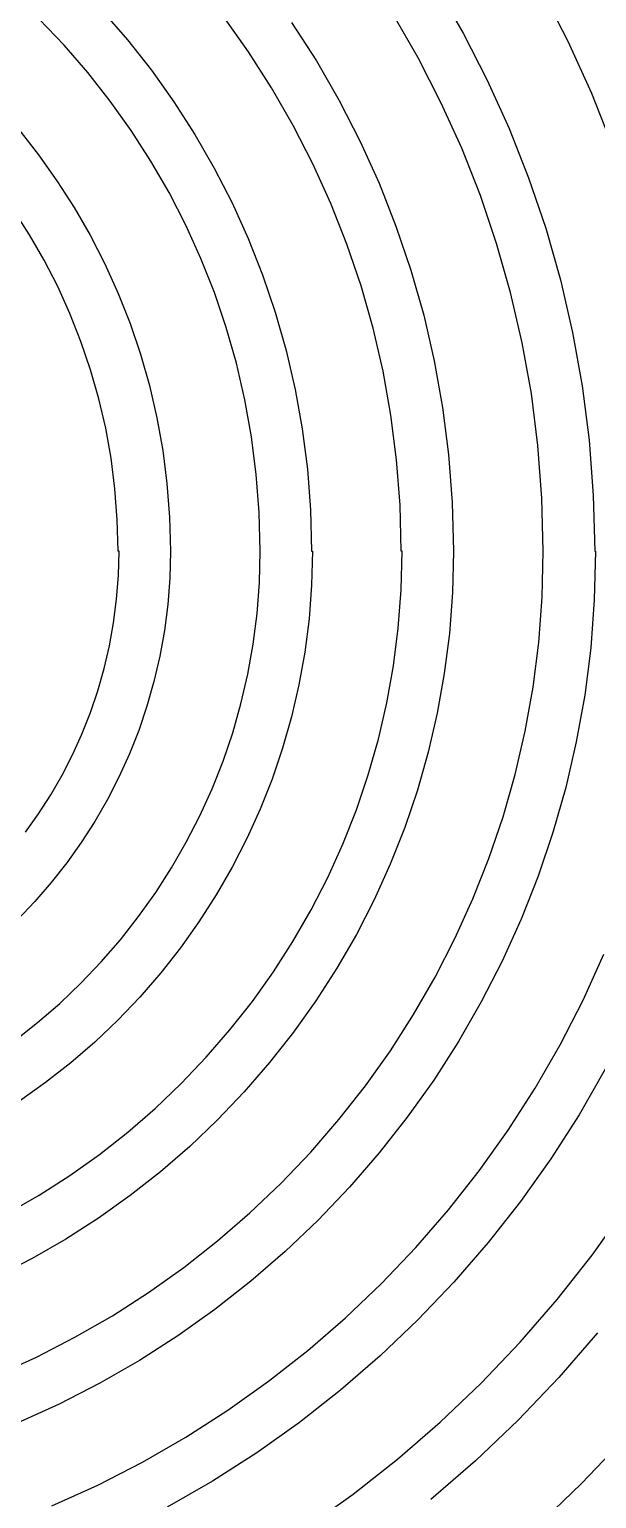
# Model space of a CAD drawing. Extents: x 0 to 85, y 0 to 82.
# Drawn here: x 52.33 to 64.65, y 20.39 to 52.32 of the extents above; entities that cross this region are included whole.
import ezdxf

# ---------------------------------------------------------------- set-up
doc = ezdxf.new("R2010")
doc.units = 0
doc.layers.get('0').update_dxf_attribs({"linetype": 'CONTINUOUS'})

msp = doc.modelspace()

# ---------------------------------------------------------------- linework, layer by layer
at = {"color": 0}
for p, q in [((61.1837, 53.2211), (61.7527, 52.2319)), ((64.0334, 52.0566), (63.4668, 53.1604)), ((53.9101, 52.7237), (54.4601, 52.0883)), ((53.0849, 51.9726), (52.542, 52.542)), ((57.0837, 51.8322), (56.5408, 52.5942)), ((58.0249, 52.4676), (58.5611, 51.6322)), ((60.7716, 51.6999), (60.2287, 52.6426)), ((54.4601, 52.0883), (54.9797, 51.4283)), ((61.7527, 52.2319), (62.2748, 51.212)), ((64.546, 50.9242), (64.0334, 52.0566)), ((53.5989, 51.3789), (53.0849, 51.9726)), ((57.5896, 51.0438), (57.0837, 51.8322)), ((54.9797, 51.4283), (55.4672, 50.7421)), ((58.5611, 51.6322), (59.0571, 50.7711)), ((61.269, 50.7284), (60.7716, 51.6999)), ((54.0851, 50.7601), (53.5989, 51.3789)), ((62.2748, 51.212), (62.7489, 50.1661)), ((58.0581, 50.2296), (57.5896, 51.0438)), ((65.005, 49.7625), (64.546, 50.9242)), ((54.5412, 50.1191), (54.0851, 50.7601)), ((55.4672, 50.7421), (55.9223, 50.0338)), ((59.0571, 50.7711), (59.5119, 49.8835)), ((61.7195, 49.7321), (61.269, 50.7284)), ((52.0954, 50.14), (52.5226, 49.5942)), ((58.4881, 49.3917), (58.0581, 50.2296)), ((62.7489, 50.1661), (63.1719, 49.0926)), ((54.967, 49.4552), (54.5412, 50.1191)), ((55.9223, 50.0338), (56.3439, 49.3007)), ((59.5119, 49.8835), (59.9239, 48.9726)), ((52.5226, 49.5942), (52.9248, 49.0291)), ((62.1249, 48.7094), (61.7195, 49.7321)), ((55.3628, 48.7687), (54.967, 49.4552)), ((56.3439, 49.3007), (56.7309, 48.5468)), ((58.8768, 48.5316), (58.4881, 49.3917)), ((52.9248, 49.0291), (53.3012, 48.4449)), ((59.9239, 48.9726), (60.2918, 48.0399)), ((63.1719, 49.0926), (63.5455, 47.9958)), ((55.7237, 48.0632), (55.3628, 48.7687)), ((56.7309, 48.5468), (57.0812, 47.7739)), ((62.4787, 47.6635), (62.1249, 48.7094)), ((52.3296, 47.855), (51.9836, 48.3941)), ((53.3012, 48.4449), (53.6483, 47.8413)), ((59.2254, 47.6497), (58.8768, 48.5316)), ((56.0532, 47.3396), (55.7237, 48.0632)), ((60.2918, 48.0399), (60.6157, 47.0849)), ((63.5455, 47.9958), (63.8637, 46.8753)), ((52.6493, 47.2997), (52.3296, 47.855)), ((53.6483, 47.8413), (53.9669, 47.22)), ((57.0812, 47.7739), (57.3938, 46.9801)), ((59.5327, 46.7473), (59.2254, 47.6497)), ((62.7821, 46.5956), (62.4787, 47.6635)), ((52.9428, 46.7265), (52.6493, 47.2997)), ((56.3467, 46.5956), (56.0532, 47.3396)), ((53.9669, 47.22), (54.2562, 46.5804)), ((57.3938, 46.9801), (57.6696, 46.1684)), ((60.6157, 47.0849), (60.894, 46.1091)), ((53.2088, 46.1395), (52.9428, 46.7265)), ((59.7944, 45.8251), (59.5327, 46.7473)), ((63.8637, 46.8753), (64.1283, 45.7316)), ((54.2562, 46.5804), (54.5137, 45.926)), ((56.6028, 45.8364), (56.3467, 46.5956)), ((63.0343, 45.5069), (62.7821, 46.5956)), ((53.4472, 45.5359), (53.2088, 46.1395)), ((57.6696, 46.1684), (57.9067, 45.339)), ((60.894, 46.1091), (61.1244, 45.1157)), ((54.5137, 45.926), (54.7412, 45.2575)), ((56.8247, 45.0603), (56.6028, 45.8364)), ((60.0107, 44.8867), (59.7944, 45.8251)), ((64.1283, 45.7316), (64.3364, 44.5699)), ((53.6568, 44.9199), (53.4472, 45.5359)), ((63.2326, 44.4003), (63.0343, 45.5069)), ((54.7412, 45.2575), (54.9356, 44.5742)), ((57.0082, 44.2694), (56.8247, 45.0603)), ((57.9067, 45.339), (58.1007, 44.4941)), ((61.1244, 45.1157), (61.3047, 44.1029)), ((53.8357, 44.2902), (53.6568, 44.9199)), ((60.1832, 43.9304), (60.0107, 44.8867)), ((54.9356, 44.5742), (55.0968, 43.8767)), ((58.1007, 44.4941), (58.2553, 43.6344)), ((63.3758, 43.2745), (63.2326, 44.4003)), ((64.3364, 44.5699), (64.4867, 43.3874)), ((53.9845, 43.6481), (53.8357, 44.2902)), ((57.1514, 43.4633), (57.0082, 44.2694)), ((61.3047, 44.1029), (61.4355, 43.0749)), ((55.0968, 43.8767), (55.2235, 43.1669)), ((60.3056, 42.9588), (60.1832, 43.9304)), ((54.1016, 42.9948), (53.9845, 43.6481)), ((57.2562, 42.6462), (57.1514, 43.4633)), ((58.2553, 43.6344), (58.3667, 42.7591)), ((55.2235, 43.1669), (55.3159, 42.4462)), ((63.463, 42.1323), (63.3758, 43.2745)), ((64.4867, 43.3874), (64.5791, 42.1901)), ((54.186, 42.3305), (54.1016, 42.9948)), ((60.3814, 41.9735), (60.3056, 42.9588)), ((61.4355, 43.0749), (61.5156, 42.0317)), ((57.3193, 41.8151), (57.2562, 42.6462)), ((58.3667, 42.7591), (58.4345, 41.873)), ((54.2368, 41.6567), (54.186, 42.3305)), ((55.3159, 42.4462), (55.3724, 41.716)), ((64.5791, 42.1901), (64.6095, 40.9744)), ((58.4345, 41.873), (58.4563, 40.9744)), ((60.4061, 40.9744), (60.3814, 41.9735)), ((61.5156, 42.0317), (61.5431, 40.9744)), ((63.4929, 40.9744), (63.463, 42.1323)), ((54.2548, 40.9744), (54.2368, 41.6567)), ((55.3724, 41.716), (55.3903, 40.9744)), ((57.3401, 40.9744), (57.3193, 41.8151)), ((54.2562, 40.9744), (54.2548, 40.9744)), ((54.2576, 40.9744), (54.2562, 40.9744)), ((54.2562, 40.9744), (54.2562, 40.9744)), ((54.259, 40.9744), (54.2576, 40.9744)), ((54.2576, 40.9744), (54.2576, 40.9744)), ((54.2576, 40.9744), (54.2576, 40.9744)), ((54.2604, 40.9744), (54.259, 40.9744)), ((54.259, 40.9744), (54.259, 40.9744)), ((54.2604, 40.4495), (54.2742, 40.9744)), ((54.2615, 40.9744), (54.2604, 40.9744)), ((54.2604, 40.9744), (54.2604, 40.9744)), ((54.2629, 40.9744), (54.2615, 40.9744)), ((54.2615, 40.9744), (54.2615, 40.9744)), ((54.2615, 40.9744), (54.2615, 40.9744)), ((54.2615, 40.9744), (54.2615, 40.9744)), ((54.2643, 40.9744), (54.2629, 40.9744)), ((54.2629, 40.9744), (54.2629, 40.9744)), ((54.2657, 40.9744), (54.2643, 40.9744)), ((54.2643, 40.9744), (54.2643, 40.9744)), ((54.2671, 40.9744), (54.2657, 40.9744)), ((54.2657, 40.9744), (54.2657, 40.9744)), ((54.2685, 40.9744), (54.2671, 40.9744)), ((54.2671, 40.9744), (54.2671, 40.9744)), ((54.2671, 40.9744), (54.2671, 40.9744)), ((54.2699, 40.9744), (54.2685, 40.9744)), ((54.2713, 40.9744), (54.2699, 40.9744)), ((54.2699, 40.9744), (54.2699, 40.9744)), ((54.2727, 40.9744), (54.2713, 40.9744)), ((54.2713, 40.9744), (54.2713, 40.9744)), ((54.2713, 40.9744), (54.2713, 40.9744)), ((54.2742, 40.9744), (54.2727, 40.9744)), ((54.2727, 40.9744), (54.2727, 40.9744)), ((54.2742, 40.9744), (54.2742, 40.9744)), ((55.3918, 40.9744), (55.3766, 40.3931)), ((55.3903, 40.9744), (55.3918, 40.9744)), ((55.3918, 40.9744), (55.3918, 40.9744)), ((55.3918, 40.9744), (55.3918, 40.9744)), ((55.3918, 40.9744), (55.3918, 40.9744)), ((55.3918, 40.9744), (55.3918, 40.9744)), ((55.3918, 40.9744), (55.3918, 40.9744)), ((55.3918, 40.9744), (55.3918, 40.9744)), ((55.3918, 40.9744), (55.3918, 40.9744)), ((55.3918, 40.9744), (55.3918, 40.9744)), ((55.3918, 40.9744), (55.3918, 40.9744)), ((55.3918, 40.9744), (55.3918, 40.9744)), ((55.3918, 40.9744), (55.3918, 40.9744)), ((55.3918, 40.9744), (55.3918, 40.9744)), ((55.3918, 40.9744), (55.3918, 40.9744)), ((55.3918, 40.9744), (55.3918, 40.9744)), ((55.3918, 40.9744), (55.3918, 40.9744)), ((55.3918, 40.9744), (55.3918, 40.9744)), ((55.3918, 40.9744), (55.3918, 40.9744)), ((55.3918, 40.9744), (55.3918, 40.9744)), ((55.3918, 40.9744), (55.3918, 40.9744)), ((55.3918, 40.9744), (55.3918, 40.9744)), ((55.3918, 40.9744), (55.3918, 40.9744)), ((55.3918, 40.9744), (55.3918, 40.9744)), ((55.3918, 40.9744), (55.3918, 40.9744)), ((55.3918, 40.9744), (55.3918, 40.9744)), ((55.3918, 40.9744), (55.3918, 40.9744)), ((55.3918, 40.9744), (55.3918, 40.9744)), ((55.3918, 40.9744), (55.3918, 40.9744)), ((55.3918, 40.9744), (55.3918, 40.9744)), ((55.3918, 40.9744), (55.3918, 40.9744)), ((55.3918, 40.9744), (55.3918, 40.9744)), ((55.3918, 40.9744), (55.3918, 40.9744)), ((57.3236, 40.2925), (57.3401, 40.9744)), ((57.3401, 40.9744), (57.3401, 40.9744)), ((57.3401, 40.9744), (57.3401, 40.9744)), ((57.3401, 40.9744), (57.3401, 40.9744)), ((57.3401, 40.9744), (57.3401, 40.9744)), ((57.3401, 40.9744), (57.3401, 40.9744)), ((57.3401, 40.9744), (57.3401, 40.9744)), ((57.3401, 40.9744), (57.3401, 40.9744)), ((57.3401, 40.9744), (57.3401, 40.9744)), ((57.3401, 40.9744), (57.3401, 40.9744)), ((57.3401, 40.9744), (57.3401, 40.9744)), ((57.3401, 40.9744), (57.3401, 40.9744)), ((57.3401, 40.9744), (57.3401, 40.9744)), ((57.3401, 40.9744), (57.3401, 40.9744)), ((57.3401, 40.9744), (57.3401, 40.9744)), ((57.3401, 40.9744), (57.3401, 40.9744)), ((57.3401, 40.9744), (57.3401, 40.9744)), ((57.3401, 40.9744), (57.3401, 40.9744)), ((57.3401, 40.9744), (57.3401, 40.9744)), ((57.3401, 40.9744), (57.3401, 40.9744)), ((57.3401, 40.9744), (57.3401, 40.9744)), ((57.3401, 40.9744), (57.3401, 40.9744)), ((57.3401, 40.9744), (57.3401, 40.9744)), ((57.3401, 40.9744), (57.3401, 40.9744)), ((57.3401, 40.9744), (57.3401, 40.9744)), ((57.3401, 40.9744), (57.3401, 40.9744)), ((57.3401, 40.9744), (57.3401, 40.9744)), ((57.3401, 40.9744), (57.3401, 40.9744)), ((57.3401, 40.9744), (57.3401, 40.9744)), ((57.3401, 40.9744), (57.3401, 40.9744)), ((57.3401, 40.9744), (57.3401, 40.9744)), ((57.3401, 40.9744), (57.3401, 40.9744)), ((57.3401, 40.9744), (57.3401, 40.9744)), ((58.4563, 40.9744), (58.4577, 40.9744)), ((58.4577, 40.9744), (58.4592, 40.9744)), ((58.4771, 40.9744), (58.4577, 40.2347)), ((58.4592, 40.9744), (58.4592, 40.9744)), ((58.4592, 40.9744), (58.4592, 40.9744)), ((58.4592, 40.9744), (58.4606, 40.9744)), ((58.4606, 40.9744), (58.4606, 40.9744)), ((58.4606, 40.9744), (58.462, 40.9744)), ((58.462, 40.9744), (58.462, 40.9744)), ((58.462, 40.9744), (58.4634, 40.9744)), ((58.4634, 40.9744), (58.4634, 40.9744)), ((58.4634, 40.9744), (58.4648, 40.9744)), ((58.4648, 40.9744), (58.4648, 40.9744)), ((58.4648, 40.9744), (58.4648, 40.9744)), ((58.4648, 40.9744), (58.4659, 40.9744)), ((58.4659, 40.9744), (58.4659, 40.9744)), ((58.4659, 40.9744), (58.4659, 40.9744)), ((58.4659, 40.9744), (58.4673, 40.9744)), ((58.4673, 40.9744), (58.4673, 40.9744)), ((58.4673, 40.9744), (58.4687, 40.9744)), ((58.4687, 40.9744), (58.4687, 40.9744)), ((58.4687, 40.9744), (58.4687, 40.9744)), ((58.4687, 40.9744), (58.4701, 40.9744)), ((58.4701, 40.9744), (58.4701, 40.9744)), ((58.4701, 40.9744), (58.4715, 40.9744)), ((58.4715, 40.9744), (58.4715, 40.9744)), ((58.4715, 40.9744), (58.4729, 40.9744)), ((58.4729, 40.9744), (58.4743, 40.9744)), ((58.4743, 40.9744), (58.4743, 40.9744)), ((58.4743, 40.9744), (58.4743, 40.9744)), ((58.4743, 40.9744), (58.4757, 40.9744)), ((58.4757, 40.9744), (58.4757, 40.9744)), ((58.4757, 40.9744), (58.4771, 40.9744)), ((60.4051, 40.1341), (60.4255, 40.9744)), ((60.4075, 40.9744), (60.4061, 40.9744)), ((60.409, 40.9744), (60.4075, 40.9744)), ((60.4075, 40.9744), (60.4075, 40.9744)), ((60.4104, 40.9744), (60.409, 40.9744)), ((60.409, 40.9744), (60.409, 40.9744)), ((60.409, 40.9744), (60.409, 40.9744)), ((60.4118, 40.9744), (60.4104, 40.9744)), ((60.4104, 40.9744), (60.4104, 40.9744)), ((60.4132, 40.9744), (60.4118, 40.9744)), ((60.4118, 40.9744), (60.4118, 40.9744)), ((60.4146, 40.9744), (60.4132, 40.9744)), ((60.416, 40.9744), (60.4146, 40.9744)), ((60.4146, 40.9744), (60.4146, 40.9744)), ((60.4146, 40.9744), (60.4146, 40.9744)), ((60.4174, 40.9744), (60.416, 40.9744)), ((60.416, 40.9744), (60.416, 40.9744)), ((60.4188, 40.9744), (60.4174, 40.9744)), ((60.4174, 40.9744), (60.4174, 40.9744)), ((60.4203, 40.9744), (60.4188, 40.9744)), ((60.4188, 40.9744), (60.4188, 40.9744)), ((60.4188, 40.9744), (60.4188, 40.9744)), ((60.4213, 40.9744), (60.4203, 40.9744)), ((60.4203, 40.9744), (60.4203, 40.9744)), ((60.4203, 40.9744), (60.4203, 40.9744)), ((60.4227, 40.9744), (60.4213, 40.9744)), ((60.4213, 40.9744), (60.4213, 40.9744)), ((60.4241, 40.9744), (60.4227, 40.9744)), ((60.4227, 40.9744), (60.4227, 40.9744)), ((60.4255, 40.9744), (60.4241, 40.9744)), ((60.4241, 40.9744), (60.4241, 40.9744)), ((60.4241, 40.9744), (60.4241, 40.9744)), ((60.4255, 40.9744), (60.4255, 40.9744)), ((61.5431, 40.9744), (61.5213, 40.0763)), ((61.5431, 40.9744), (61.5431, 40.9744)), ((61.5431, 40.9744), (61.5431, 40.9744)), ((61.5431, 40.9744), (61.5431, 40.9744)), ((61.5431, 40.9744), (61.5431, 40.9744)), ((61.5431, 40.9744), (61.5431, 40.9744)), ((61.5431, 40.9744), (61.5431, 40.9744)), ((61.5431, 40.9744), (61.5431, 40.9744)), ((61.5431, 40.9744), (61.5431, 40.9744)), ((61.5431, 40.9744), (61.5431, 40.9744)), ((61.5431, 40.9744), (61.5431, 40.9744)), ((61.5431, 40.9744), (61.5431, 40.9744)), ((61.5431, 40.9744), (61.5431, 40.9744)), ((61.5431, 40.9744), (61.5431, 40.9744)), ((61.5431, 40.9744), (61.5431, 40.9744)), ((61.5431, 40.9744), (61.5431, 40.9744)), ((61.5431, 40.9744), (61.5431, 40.9744)), ((61.5431, 40.9744), (61.5431, 40.9744)), ((61.5431, 40.9744), (61.5431, 40.9744)), ((61.5431, 40.9744), (61.5431, 40.9744)), ((61.5431, 40.9744), (61.5431, 40.9744)), ((61.5431, 40.9744), (61.5431, 40.9744)), ((61.5431, 40.9744), (61.5431, 40.9744)), ((61.5431, 40.9744), (61.5431, 40.9744)), ((61.5431, 40.9744), (61.5431, 40.9744)), ((61.5431, 40.9744), (61.5431, 40.9744)), ((61.5431, 40.9744), (61.5431, 40.9744)), ((61.5431, 40.9744), (61.5431, 40.9744)), ((61.5431, 40.9744), (61.5431, 40.9744)), ((61.5431, 40.9744), (61.5431, 40.9744)), ((61.5431, 40.9744), (61.5431, 40.9744)), ((61.5431, 40.9744), (61.5431, 40.9744)), ((61.5431, 40.9744), (61.5431, 40.9744)), ((63.4668, 39.9768), (63.4929, 40.9744)), ((63.4929, 40.9744), (63.4929, 40.9744)), ((63.4929, 40.9744), (63.4929, 40.9744)), ((63.4929, 40.9744), (63.4929, 40.9744)), ((63.4929, 40.9744), (63.4929, 40.9744)), ((63.4929, 40.9744), (63.4929, 40.9744)), ((63.4929, 40.9744), (63.4929, 40.9744)), ((63.4929, 40.9744), (63.4929, 40.9744)), ((63.4929, 40.9744), (63.4929, 40.9744)), ((63.4929, 40.9744), (63.4929, 40.9744)), ((63.4929, 40.9744), (63.4929, 40.9744)), ((63.4929, 40.9744), (63.4929, 40.9744)), ((63.4929, 40.9744), (63.4929, 40.9744)), ((63.4929, 40.9744), (63.4929, 40.9744)), ((63.4929, 40.9744), (63.4929, 40.9744)), ((63.4929, 40.9744), (63.4929, 40.9744)), ((63.4929, 40.9744), (63.4929, 40.9744)), ((63.4929, 40.9744), (63.4929, 40.9744)), ((63.4929, 40.9744), (63.4929, 40.9744)), ((63.4929, 40.9744), (63.4929, 40.9744)), ((63.4929, 40.9744), (63.4929, 40.9744)), ((63.4929, 40.9744), (63.4929, 40.9744)), ((63.4929, 40.9744), (63.4929, 40.9744)), ((63.4929, 40.9744), (63.4929, 40.9744)), ((63.4929, 40.9744), (63.4929, 40.9744)), ((63.4929, 40.9744), (63.4929, 40.9744)), ((63.4929, 40.9744), (63.4929, 40.9744)), ((63.4929, 40.9744), (63.4929, 40.9744)), ((63.4929, 40.9744), (63.4929, 40.9744)), ((63.4929, 40.9744), (63.4929, 40.9744)), ((63.4929, 40.9744), (63.4929, 40.9744)), ((63.4929, 40.9744), (63.4929, 40.9744)), ((63.4929, 40.9744), (63.4929, 40.9744)), ((64.6285, 40.9744), (64.601, 39.9175)), ((64.6095, 40.9744), (64.6095, 40.9744)), ((64.6095, 40.9744), (64.6105, 40.9744)), ((64.6105, 40.9744), (64.6105, 40.9744)), ((64.6105, 40.9744), (64.612, 40.9744)), ((64.612, 40.9744), (64.612, 40.9744)), ((64.612, 40.9744), (64.612, 40.9744)), ((64.612, 40.9744), (64.6134, 40.9744)), ((64.6134, 40.9744), (64.6134, 40.9744)), ((64.6134, 40.9744), (64.6148, 40.9744)), ((64.6148, 40.9744), (64.6148, 40.9744)), ((64.6148, 40.9744), (64.6162, 40.9744)), ((64.6162, 40.9744), (64.6162, 40.9744)), ((64.6162, 40.9744), (64.6162, 40.9744)), ((64.6162, 40.9744), (64.6176, 40.9744)), ((64.6176, 40.9744), (64.619, 40.9744)), ((64.619, 40.9744), (64.619, 40.9744)), ((64.619, 40.9744), (64.6204, 40.9744)), ((64.6204, 40.9744), (64.6204, 40.9744)), ((64.6204, 40.9744), (64.6218, 40.9744)), ((64.6218, 40.9744), (64.6218, 40.9744)), ((64.6218, 40.9744), (64.6218, 40.9744)), ((64.6218, 40.9744), (64.6232, 40.9744)), ((64.6232, 40.9744), (64.6232, 40.9744)), ((64.6232, 40.9744), (64.6247, 40.9744)), ((64.6247, 40.9744), (64.6247, 40.9744)), ((64.6247, 40.9744), (64.6247, 40.9744)), ((64.6247, 40.9744), (64.6257, 40.9744)), ((64.6257, 40.9744), (64.6257, 40.9744)), ((64.6257, 40.9744), (64.6257, 40.9744)), ((64.6257, 40.9744), (64.6271, 40.9744)), ((64.6271, 40.9744), (64.6271, 40.9744)), ((64.6271, 40.9744), (64.6285, 40.9744)), ((54.2216, 39.9327), (54.2604, 40.4495)), ((55.3766, 40.3931), (55.3325, 39.8184)), ((57.2728, 39.6187), (57.3236, 40.2925)), ((58.4577, 40.2347), (58.4027, 39.503)), ((54.157, 39.4215), (54.2216, 39.9327)), ((60.3416, 39.3044), (60.4051, 40.1341)), ((61.5213, 40.0763), (61.4521, 39.1901)), ((63.3924, 38.9915), (63.4668, 39.9768)), ((64.601, 39.9175), (64.5223, 38.8743)), ((55.3325, 39.8184), (55.2609, 39.2522)), ((57.187, 38.9558), (57.2728, 39.6187)), ((54.066, 38.9184), (54.157, 39.4215)), ((58.4027, 39.503), (58.3103, 38.7823)), ((60.2382, 38.4859), (60.3416, 39.3044)), ((55.2609, 39.2522), (55.16, 38.6941)), ((61.4521, 39.1901), (61.3421, 38.3163)), ((63.2686, 38.0199), (63.3924, 38.9915)), ((53.9517, 38.4253), (54.066, 38.9184)), ((55.16, 38.6941), (55.0333, 38.1469)), ((57.0699, 38.3025), (57.187, 38.9558)), ((58.3103, 38.7823), (58.1836, 38.0739)), ((64.5223, 38.8743), (64.3915, 37.8464)), ((53.8138, 37.9416), (53.9517, 38.4253)), ((60.0936, 37.6809), (60.2382, 38.4859)), ((55.0333, 38.1469), (54.8802, 37.6093)), ((56.9225, 37.6604), (57.0699, 38.3025)), ((58.1836, 38.0739), (58.0224, 37.3765)), ((61.3421, 38.3163), (61.1875, 37.4565)), ((63.0975, 37.0635), (63.2686, 38.0199)), ((53.654, 37.4675), (53.8138, 37.9416)), ((59.9101, 36.89), (60.0936, 37.6809)), ((64.3915, 37.8464), (64.2098, 36.8349)), ((53.4691, 37.0032), (53.654, 37.4675)), ((54.8802, 37.6093), (54.7024, 37.0829)), ((56.7436, 37.0307), (56.9225, 37.6604)), ((58.0224, 37.3765), (57.8266, 36.6931)), ((61.1875, 37.4565), (60.9921, 36.6102)), ((54.7024, 37.0829), (54.4985, 36.5689)), ((62.8798, 36.1237), (63.0975, 37.0635)), ((53.2652, 36.551), (53.4691, 37.0032)), ((56.534, 36.4134), (56.7436, 37.0307)), ((59.6882, 36.1142), (59.9101, 36.89)), ((64.2098, 36.8349), (63.9794, 35.8415)), ((53.0394, 36.11), (53.2652, 36.551)), ((54.4985, 36.5689), (54.2727, 36.0673)), ((56.2956, 35.8112), (56.534, 36.4134)), ((57.8266, 36.6931), (57.5991, 36.0232)), ((60.9921, 36.6102), (60.7564, 35.7823)), ((52.7925, 35.6828), (53.0394, 36.11)), ((59.4321, 35.3536), (59.6882, 36.1142)), ((62.6181, 35.2034), (62.8798, 36.1237)), ((54.2727, 36.0673), (54.0219, 35.5794)), ((56.0296, 35.2227), (56.2956, 35.8112)), ((57.5991, 36.0232), (57.3416, 35.3688)), ((60.7564, 35.7823), (60.4806, 34.9705)), ((63.9794, 35.8415), (63.7025, 34.8657)), ((52.5268, 35.2681), (52.7925, 35.6828)), ((54.0219, 35.5794), (53.7475, 35.1041)), ((52.2429, 34.8685), (52.5268, 35.2681)), ((55.7361, 34.6508), (56.0296, 35.2227)), ((57.3416, 35.3688), (57.0523, 34.7307)), ((59.1386, 34.6108), (59.4321, 35.3536)), ((62.3122, 34.3008), (62.6181, 35.2034)), ((53.7475, 35.1041), (53.4529, 34.6452)), ((60.4806, 34.9705), (60.168, 34.1767)), ((63.7025, 34.8657), (63.3786, 33.9108)), ((53.4529, 34.6452), (53.1372, 34.2001)), ((55.4164, 34.094), (55.7361, 34.6508)), ((57.0523, 34.7307), (56.7337, 34.1092)), ((58.8105, 33.886), (59.1386, 34.6108)), ((53.1372, 34.2001), (52.801, 33.773)), ((60.168, 34.1767), (59.8166, 33.4023)), ((61.9637, 33.4188), (62.3122, 34.3008)), ((55.0704, 33.5552), (55.4164, 34.094)), ((56.7337, 34.1092), (56.3866, 33.5056)), ((58.4482, 33.1804), (58.8105, 33.886)), ((63.3786, 33.9108), (63.0093, 32.9765)), ((52.801, 33.773), (52.4439, 33.3609)), ((54.7, 33.0343), (55.0704, 33.5552)), ((52.4439, 33.3609), (52.0693, 32.9668)), ((56.3866, 33.5056), (56.0105, 32.92)), ((59.8166, 33.4023), (59.4307, 32.6485)), ((61.5735, 32.5575), (61.9637, 33.4188)), ((54.3045, 32.5327), (54.7, 33.0343)), ((56.0105, 32.92), (55.6094, 32.3549)), ((58.0538, 32.4955), (58.4482, 33.1804)), ((63.0093, 32.9765), (62.5972, 32.0656)), ((59.4307, 32.6485), (59.0091, 31.9168)), ((53.8868, 32.0504), (54.3045, 32.5327)), ((55.6094, 32.3549), (55.1794, 31.8106)), ((57.628, 31.8313), (58.0538, 32.4955)), ((61.1434, 31.7197), (61.5735, 32.5575)), ((53.4472, 31.5902), (53.8868, 32.0504)), ((62.5972, 32.0656), (62.1425, 31.1795)), ((64.3558, 31.2208), (64.8063, 32.2185)), ((55.1794, 31.8106), (54.7275, 31.287)), ((57.1708, 31.1892), (57.628, 31.8313)), ((59.0091, 31.9168), (58.553, 31.207)), ((60.675, 30.9066), (61.1434, 31.7197)), ((52.9855, 31.1492), (53.4472, 31.5902)), ((52.5032, 30.7316), (52.9855, 31.1492)), ((54.7275, 31.287), (54.2491, 30.7867)), ((56.6843, 30.5704), (57.1708, 31.1892)), ((58.553, 31.207), (58.0651, 30.5222)), ((62.1425, 31.1795), (61.6465, 30.3182)), ((63.857, 30.2507), (64.3558, 31.2208)), ((52.0016, 30.3375), (52.5032, 30.7316)), ((54.2491, 30.7867), (53.7475, 30.3086)), ((60.1694, 30.1184), (60.675, 30.9066)), ((56.1703, 29.9765), (56.6843, 30.5704)), ((58.0651, 30.5222), (57.5455, 29.8607)), ((53.7475, 30.3086), (53.2253, 29.8552)), ((59.6276, 29.3563), (60.1694, 30.1184)), ((61.6465, 30.3182), (61.1117, 29.4831)), ((63.3141, 29.3067), (63.857, 30.2507)), ((53.2253, 29.8552), (52.6796, 29.4266)), ((55.6274, 29.4087), (56.1703, 29.9765)), ((57.5455, 29.8607), (56.9955, 29.2268)), ((64.8395, 29.7188), (64.2691, 28.7293)), ((52.6796, 29.4266), (52.1148, 29.0242)), ((55.058, 28.8658), (55.6274, 29.4087)), ((61.1117, 29.4831), (60.5374, 28.677)), ((56.9955, 29.2268), (56.4169, 28.6191)), ((59.0504, 28.6218), (59.6276, 29.3563)), ((62.7281, 28.3931), (63.3141, 29.3067)), ((54.4657, 28.3504), (55.058, 28.8658)), ((56.4169, 28.6191), (55.8091, 28.0403)), ((58.4383, 27.9163), (59.0504, 28.6218)), ((60.5374, 28.677), (59.9253, 27.8997)), ((64.2691, 28.7293), (63.6545, 27.7702)), ((53.8469, 27.8653), (54.4657, 28.3504)), ((62.0984, 27.5112), (62.7281, 28.3931)), ((53.2045, 27.4078), (53.8469, 27.8653)), ((55.8091, 28.0403), (55.1751, 27.4905)), ((57.7949, 27.2411), (58.4383, 27.9163)), ((59.9253, 27.8997), (59.279, 27.1529)), ((55.1751, 27.4905), (54.5137, 26.971)), ((61.4303, 26.6595), (62.0984, 27.5112)), ((63.6545, 27.7702), (62.9941, 26.8428)), ((52.5406, 26.982), (53.2045, 27.4078)), ((57.1197, 26.5975), (57.7949, 27.2411)), ((59.279, 27.1529), (58.5982, 26.4377)), ((51.8555, 26.5879), (52.5406, 26.982)), ((54.5137, 26.971), (53.8289, 26.4831)), ((62.9941, 26.8428), (62.2914, 25.9498)), ((56.4141, 25.9857), (57.1197, 26.5975)), ((60.7219, 25.8423), (61.4303, 26.6595)), ((64.5555, 25.677), (65.2709, 26.6802)), ((53.8289, 26.4831), (53.1192, 26.027)), ((58.5982, 26.4377), (57.8831, 25.7569)), ((53.1192, 26.027), (52.3861, 25.6053)), ((55.6796, 25.4083), (56.4141, 25.9857)), ((62.2914, 25.9498), (61.5488, 25.0927)), ((52.3861, 25.6053), (51.6322, 25.2195)), ((57.8831, 25.7569), (57.1362, 25.1092)), ((59.9765, 25.0596), (60.7219, 25.8423)), ((63.7963, 24.711), (64.5555, 25.677)), ((54.9176, 24.8667), (55.6796, 25.4083)), ((57.1362, 25.1092), (56.3591, 24.4988)), ((59.1922, 24.3141), (59.9765, 25.0596)), ((61.5488, 25.0927), (60.7646, 24.2714)), ((54.1295, 24.361), (54.9176, 24.8667)), ((62.9916, 23.7822), (63.7963, 24.711)), ((53.3164, 23.8924), (54.1295, 24.361)), ((56.3591, 24.4988), (55.553, 23.9241)), ((58.3766, 23.6058), (59.1922, 24.3141)), ((60.7646, 24.2714), (59.9447, 23.4873)), ((64.6726, 23.9875), (63.832, 23.0188)), ((52.4785, 23.4625), (53.3164, 23.8924)), ((55.553, 23.9241), (54.7176, 23.3894)), ((62.1425, 22.892), (62.9916, 23.7822)), ((51.617, 23.0725), (52.4785, 23.4625)), ((54.7176, 23.3894), (53.8565, 22.8933)), ((57.5246, 22.9361), (58.3766, 23.6058)), ((59.9447, 23.4873), (59.086, 22.7445)), ((63.832, 23.0188), (62.9461, 22.09)), ((53.8565, 22.8933), (52.9703, 22.4386)), ((56.6416, 22.3077), (57.5246, 22.9361)), ((59.086, 22.7445), (58.1932, 22.0417)), ((61.2539, 22.0445), (62.1425, 22.892)), ((52.9703, 22.4386), (52.0594, 22.0252)), ((55.728, 21.722), (56.6416, 22.3077)), ((58.1932, 22.0417), (57.2657, 21.3817)), ((60.325, 21.2397), (61.2539, 22.0445)), ((62.9461, 22.09), (62.0187, 21.2039)), ((54.7853, 21.1791), (55.728, 21.722)), ((64.3241, 20.7119), (65.2734, 21.7083)), ((53.8152, 20.6802), (54.7853, 21.1791)), ((57.2657, 21.3817), (56.3065, 20.767)), ((59.3591, 20.4804), (60.325, 21.2397)), ((62.0187, 21.2039), (61.0485, 20.3633)), ((56.3065, 20.767), (55.3173, 20.1979)), ((52.8175, 20.2296), (53.8152, 20.6802)), ((58.3544, 19.7666), (59.3591, 20.4804)), ((63.3278, 19.7611), (64.3241, 20.7119))]:
    msp.add_line(p, q, dxfattribs=at)

doc.saveas('drawing.dxf')
